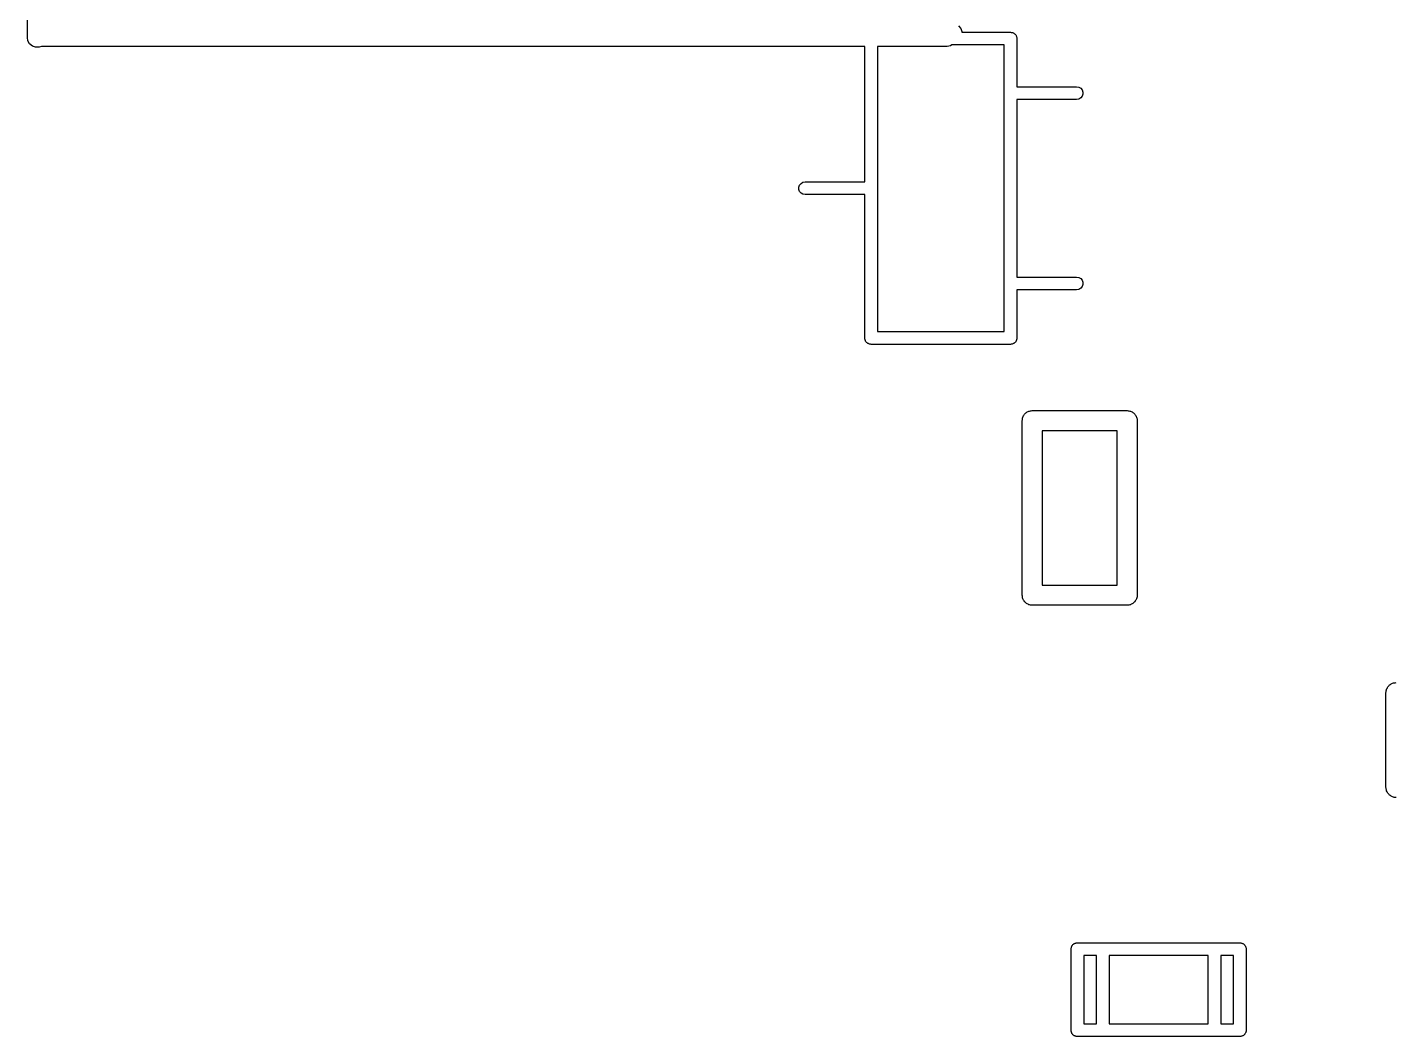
# Model space of a CAD drawing. Extents: x 10 to 287, y -200 to -10.
# Drawn here: x 111.88 to 125.58, y -108.08 to -97.98 of the extents above; entities that cross this region are included whole.
import ezdxf

# ---------------------------------------------------------------- set-up
doc = ezdxf.new("R2010")
doc.units = 0
doc.header["$MEASUREMENT"] = 0
doc.layers.add('BLACK', color=7, linetype='CONTINUOUS')

msp = doc.modelspace()

# ---------------------------------------------------------------- linework, layer by layer
at = {"layer": 'Black'}
for p, q in [((111.884, -98.0796), (111.884, -83.9991)), ((111.89, -98.1138), (111.884, -98.0796)), ((121.207, -97.9623), (121.229, -97.9889)), ((121.229, -97.9889), (121.241, -98.0216)), ((121.241, -98.0216), (121.241, -98.0279)), ((121.241, -98.0279), (121.728, -98.0279)), ((121.728, -98.0279), (121.734, -98.0289)), ((121.734, -98.0289), (121.74, -98.0289)), ((121.74, -98.0289), (121.745, -98.0308)), ((121.745, -98.0308), (121.75, -98.0317)), ((121.75, -98.0317), (121.755, -98.0345)), ((121.755, -98.0345), (121.76, -98.0364)), ((121.76, -98.0364), (121.765, -98.04)), ((121.765, -98.04), (121.769, -98.0428)), ((121.769, -98.0428), (121.773, -98.047)), ((121.773, -98.047), (121.777, -98.0506)), ((121.777, -98.0506), (121.78, -98.0554)), ((121.78, -98.0554), (121.783, -98.0596)), ((121.783, -98.0596), (121.785, -98.0649)), ((121.785, -98.0649), (121.788, -98.0697)), ((121.788, -98.0697), (121.789, -98.0752)), ((121.789, -98.0752), (121.791, -98.0804)), ((121.791, -98.0804), (121.791, -98.0859)), ((121.791, -98.0859), (121.792, -98.0914)), ((111.907, -98.1438), (111.89, -98.1138)), ((111.934, -98.1662), (111.907, -98.1438)), ((111.966, -98.178), (111.934, -98.1662)), ((112.001, -98.178), (111.966, -98.178)), ((112.025, -98.1694), (112.001, -98.178)), ((120.268, -98.1694), (112.025, -98.1694)), ((120.268, -99.5265), (120.268, -98.1694)), ((121.092, -98.1694), (120.395, -98.1694)), ((120.395, -98.1694), (120.395, -101.025)), ((121.126, -98.1634), (121.092, -98.1694)), ((121.141, -98.1549), (121.126, -98.1634)), ((121.665, -98.1549), (121.141, -98.1549)), ((121.665, -101.025), (121.665, -98.1549)), ((121.792, -98.0914), (121.792, -98.574)), ((121.792, -98.574), (122.389, -98.574)), ((122.389, -98.574), (122.411, -98.5778)), ((122.411, -98.5778), (122.43, -98.5889)), ((122.43, -98.5889), (122.444, -98.6058)), ((122.444, -98.6058), (122.451, -98.6265)), ((122.451, -98.6265), (122.451, -98.6485)), ((122.389, -98.701), (121.792, -98.701)), ((121.792, -98.701), (121.792, -100.479)), ((122.411, -98.6972), (122.389, -98.701)), ((122.43, -98.6861), (122.411, -98.6972)), ((122.444, -98.6692), (122.43, -98.6861)), ((122.451, -98.6485), (122.444, -98.6692)), ((119.609, -99.579), (119.616, -99.5583)), ((119.609, -99.601), (119.609, -99.579)), ((119.616, -99.5583), (119.63, -99.5414)), ((119.63, -99.5414), (119.649, -99.5303)), ((119.649, -99.5303), (119.671, -99.5265)), ((119.671, -99.5265), (120.268, -99.5265)), ((119.616, -99.6217), (119.609, -99.601)), ((119.63, -99.6386), (119.616, -99.6217)), ((119.649, -99.6497), (119.63, -99.6386)), ((119.671, -99.6535), (119.649, -99.6497)), ((120.268, -99.6535), (119.671, -99.6535)), ((120.268, -101.089), (120.268, -99.6535)), ((121.792, -100.479), (122.389, -100.479)), ((122.389, -100.479), (122.411, -100.483)), ((122.411, -100.483), (122.43, -100.494)), ((122.43, -100.494), (122.444, -100.511)), ((122.444, -100.511), (122.451, -100.531)), ((122.451, -100.554), (122.444, -100.574)), ((122.451, -100.531), (122.451, -100.554)), ((122.389, -100.606), (121.792, -100.606)), ((121.792, -100.606), (121.792, -101.089)), ((122.411, -100.602), (122.389, -100.606)), ((122.43, -100.591), (122.411, -100.602)), ((122.444, -100.574), (122.43, -100.591)), ((120.269, -101.094), (120.268, -101.089)), ((120.269, -101.1), (120.269, -101.094)), ((120.271, -101.105), (120.269, -101.1)), ((120.395, -101.025), (121.665, -101.025)), ((121.791, -101.1), (121.789, -101.105)), ((121.792, -101.089), (121.791, -101.094)), ((121.791, -101.094), (121.791, -101.1)), ((120.272, -101.11), (120.271, -101.105)), ((120.275, -101.115), (120.272, -101.11)), ((120.277, -101.12), (120.275, -101.115)), ((120.28, -101.125), (120.277, -101.12)), ((120.283, -101.129), (120.28, -101.125)), ((120.287, -101.133), (120.283, -101.129)), ((120.291, -101.137), (120.287, -101.133)), ((120.295, -101.14), (120.291, -101.137)), ((120.3, -101.144), (120.295, -101.14)), ((120.305, -101.145), (120.3, -101.144)), ((120.31, -101.148), (120.305, -101.145)), ((120.315, -101.149), (120.31, -101.148)), ((120.32, -101.151), (120.315, -101.149)), ((120.326, -101.151), (120.32, -101.151)), ((120.331, -101.152), (120.326, -101.151)), ((121.728, -101.152), (120.331, -101.152)), ((121.734, -101.151), (121.728, -101.152)), ((121.74, -101.151), (121.734, -101.151)), ((121.745, -101.149), (121.74, -101.151)), ((121.75, -101.148), (121.745, -101.149)), ((121.755, -101.145), (121.75, -101.148)), ((121.76, -101.144), (121.755, -101.145)), ((121.765, -101.14), (121.76, -101.144)), ((121.769, -101.137), (121.765, -101.14)), ((121.773, -101.133), (121.769, -101.137)), ((121.777, -101.129), (121.773, -101.133)), ((121.78, -101.125), (121.777, -101.129)), ((121.783, -101.12), (121.78, -101.125)), ((121.785, -101.115), (121.783, -101.12)), ((121.788, -101.11), (121.785, -101.115)), ((121.789, -101.105), (121.788, -101.11)), ((121.845, -101.916), (121.846, -101.908)), ((121.845, -103.664), (121.845, -101.916)), ((121.846, -101.899), (121.849, -101.891)), ((121.846, -101.908), (121.846, -101.899)), ((121.849, -101.891), (121.851, -101.882)), ((121.851, -101.882), (121.855, -101.874)), ((121.855, -101.874), (121.858, -101.866)), ((121.858, -101.866), (121.864, -101.859)), ((121.864, -101.859), (121.868, -101.852)), ((121.868, -101.852), (121.875, -101.846)), ((121.875, -101.846), (121.881, -101.839)), ((121.881, -101.839), (121.888, -101.835)), ((121.888, -101.835), (121.895, -101.829)), ((121.895, -101.829), (121.903, -101.826)), ((121.903, -101.826), (121.911, -101.822)), ((121.911, -101.822), (121.919, -101.82)), ((121.919, -101.82), (121.928, -101.817)), ((121.928, -101.817), (121.936, -101.817)), ((121.936, -101.817), (121.945, -101.816)), ((121.945, -101.816), (122.895, -101.816)), ((122.895, -101.816), (122.904, -101.817)), ((122.904, -101.817), (122.912, -101.817)), ((122.912, -101.817), (122.921, -101.82)), ((122.921, -101.82), (122.929, -101.822)), ((122.929, -101.822), (122.937, -101.826)), ((122.937, -101.826), (122.945, -101.829)), ((122.945, -101.829), (122.952, -101.835)), ((122.952, -101.835), (122.959, -101.839)), ((122.959, -101.839), (122.965, -101.846)), ((122.965, -101.846), (122.972, -101.852)), ((122.972, -101.852), (122.976, -101.859)), ((122.976, -101.859), (122.982, -101.866)), ((122.982, -101.866), (122.985, -101.874)), ((122.985, -101.874), (122.989, -101.882)), ((122.989, -101.882), (122.991, -101.891)), ((122.991, -101.891), (122.994, -101.899)), ((122.994, -101.899), (122.994, -101.908)), ((122.994, -101.908), (122.995, -101.916)), ((122.995, -101.916), (122.995, -103.664)), ((122.045, -102.017), (122.045, -103.563)), ((122.795, -102.017), (122.045, -102.017)), ((122.795, -103.563), (122.795, -102.017)), ((122.045, -103.563), (122.795, -103.563)), ((121.846, -103.672), (121.845, -103.664)), ((121.846, -103.681), (121.846, -103.672)), ((121.849, -103.689), (121.846, -103.681)), ((121.851, -103.698), (121.849, -103.689)), ((121.855, -103.706), (121.851, -103.698)), ((122.989, -103.698), (122.985, -103.706)), ((122.991, -103.689), (122.989, -103.698)), ((122.994, -103.681), (122.991, -103.689)), ((122.995, -103.664), (122.994, -103.672)), ((122.994, -103.672), (122.994, -103.681)), ((121.858, -103.714), (121.855, -103.706)), ((121.864, -103.721), (121.858, -103.714)), ((121.868, -103.728), (121.864, -103.721)), ((121.875, -103.734), (121.868, -103.728)), ((121.881, -103.741), (121.875, -103.734)), ((121.888, -103.745), (121.881, -103.741)), ((121.895, -103.751), (121.888, -103.745)), ((121.903, -103.754), (121.895, -103.751)), ((121.911, -103.758), (121.903, -103.754)), ((121.919, -103.76), (121.911, -103.758)), ((121.928, -103.763), (121.919, -103.76)), ((121.936, -103.763), (121.928, -103.763)), ((121.945, -103.764), (121.936, -103.763)), ((122.895, -103.764), (121.945, -103.764)), ((122.904, -103.763), (122.895, -103.764)), ((122.912, -103.763), (122.904, -103.763)), ((122.921, -103.76), (122.912, -103.763)), ((122.929, -103.758), (122.921, -103.76)), ((122.937, -103.754), (122.929, -103.758)), ((122.945, -103.751), (122.937, -103.754)), ((122.952, -103.745), (122.945, -103.751)), ((122.959, -103.741), (122.952, -103.745)), ((122.965, -103.734), (122.959, -103.741)), ((122.972, -103.728), (122.965, -103.734)), ((122.976, -103.721), (122.972, -103.728)), ((122.982, -103.714), (122.976, -103.721)), ((122.985, -103.706), (122.982, -103.714)), ((125.487, -104.638), (125.489, -104.629)), ((125.487, -105.588), (125.487, -104.638)), ((125.489, -104.62), (125.492, -104.612)), ((125.489, -104.629), (125.489, -104.62)), ((125.492, -104.612), (125.493, -104.604)), ((125.493, -104.604), (125.498, -104.596)), ((125.498, -104.596), (125.501, -104.588)), ((125.501, -104.588), (125.507, -104.581)), ((125.507, -104.581), (125.511, -104.573)), ((125.511, -104.573), (125.518, -104.568)), ((125.518, -104.568), (125.523, -104.561)), ((125.523, -104.561), (125.531, -104.557)), ((125.531, -104.557), (125.538, -104.551)), ((125.538, -104.551), (125.546, -104.548)), ((125.546, -104.548), (125.553, -104.544)), ((125.553, -104.544), (125.562, -104.542)), ((125.562, -104.542), (125.57, -104.539)), ((125.57, -104.539), (125.579, -104.539)), ((125.579, -104.539), (125.588, -104.538)), ((125.489, -105.596), (125.487, -105.588)), ((125.489, -105.605), (125.489, -105.596)), ((125.492, -105.613), (125.489, -105.605)), ((125.493, -105.622), (125.492, -105.613)), ((125.498, -105.63), (125.493, -105.622)), ((125.501, -105.638), (125.498, -105.63)), ((125.507, -105.645), (125.501, -105.638)), ((125.511, -105.652), (125.507, -105.645)), ((125.518, -105.658), (125.511, -105.652)), ((125.523, -105.665), (125.518, -105.658)), ((125.531, -105.669), (125.523, -105.665)), ((125.538, -105.675), (125.531, -105.669)), ((125.546, -105.678), (125.538, -105.675)), ((125.553, -105.682), (125.546, -105.678)), ((125.562, -105.684), (125.553, -105.682)), ((125.57, -105.687), (125.562, -105.684)), ((125.579, -105.687), (125.57, -105.687)), ((125.588, -105.688), (125.579, -105.687)), ((122.334, -107.206), (122.335, -107.2)), ((122.334, -108.019), (122.334, -107.206)), ((122.335, -107.195), (122.337, -107.19)), ((122.335, -107.2), (122.335, -107.195)), ((122.337, -107.19), (122.338, -107.184)), ((122.338, -107.184), (122.341, -107.179)), ((122.341, -107.179), (122.343, -107.174)), ((122.343, -107.174), (122.346, -107.17)), ((122.346, -107.17), (122.349, -107.165)), ((122.349, -107.165), (122.353, -107.161)), ((122.353, -107.161), (122.357, -107.157)), ((122.357, -107.157), (122.362, -107.154)), ((122.362, -107.154), (122.366, -107.151)), ((122.366, -107.151), (122.371, -107.149)), ((122.371, -107.149), (122.376, -107.146)), ((122.376, -107.146), (122.381, -107.145)), ((122.381, -107.145), (122.386, -107.143)), ((122.386, -107.143), (122.392, -107.143)), ((122.392, -107.143), (122.398, -107.142)), ((122.398, -107.142), (124.023, -107.142)), ((124.023, -107.142), (124.029, -107.143)), ((124.029, -107.143), (124.034, -107.143)), ((124.034, -107.143), (124.039, -107.145)), ((124.039, -107.145), (124.045, -107.146)), ((124.045, -107.146), (124.05, -107.149)), ((124.05, -107.149), (124.055, -107.151)), ((124.055, -107.151), (124.059, -107.154)), ((124.059, -107.154), (124.064, -107.157)), ((124.064, -107.157), (124.068, -107.161)), ((124.068, -107.161), (124.072, -107.165)), ((124.072, -107.165), (124.075, -107.17)), ((124.075, -107.17), (124.078, -107.174)), ((124.078, -107.174), (124.08, -107.179)), ((124.08, -107.179), (124.083, -107.184)), ((124.083, -107.184), (124.084, -107.19)), ((124.084, -107.19), (124.086, -107.195)), ((124.086, -107.195), (124.086, -107.2)), ((124.086, -107.2), (124.087, -107.206)), ((124.087, -107.206), (124.087, -108.019)), ((122.461, -107.269), (122.461, -107.955)), ((122.588, -107.269), (122.461, -107.269)), ((122.588, -107.955), (122.588, -107.269)), ((122.715, -107.269), (122.715, -107.955)), ((123.706, -107.269), (122.715, -107.269)), ((123.706, -107.955), (123.706, -107.269)), ((123.833, -107.269), (123.833, -107.955)), ((123.96, -107.269), (123.833, -107.269)), ((123.96, -107.955), (123.96, -107.269)), ((122.335, -108.024), (122.334, -108.019)), ((122.335, -108.03), (122.335, -108.024)), ((122.337, -108.035), (122.335, -108.03)), ((122.338, -108.04), (122.337, -108.035)), ((122.341, -108.045), (122.338, -108.04)), ((122.343, -108.05), (122.341, -108.045)), ((122.346, -108.055), (122.343, -108.05)), ((122.349, -108.059), (122.346, -108.055)), ((122.353, -108.063), (122.349, -108.059)), ((122.357, -108.067), (122.353, -108.063)), ((122.362, -108.07), (122.357, -108.067)), ((122.366, -108.074), (122.362, -108.07)), ((122.371, -108.075), (122.366, -108.074)), ((122.376, -108.078), (122.371, -108.075)), ((122.381, -108.079), (122.376, -108.078)), ((122.386, -108.081), (122.381, -108.079)), ((122.392, -108.081), (122.386, -108.081)), ((122.398, -108.082), (122.392, -108.081)), ((124.023, -108.082), (122.398, -108.082)), ((122.461, -107.955), (122.588, -107.955)), ((122.715, -107.955), (123.706, -107.955)), ((123.833, -107.955), (123.96, -107.955)), ((124.029, -108.081), (124.023, -108.082)), ((124.034, -108.081), (124.029, -108.081)), ((124.039, -108.079), (124.034, -108.081)), ((124.045, -108.078), (124.039, -108.079)), ((124.05, -108.075), (124.045, -108.078)), ((124.055, -108.074), (124.05, -108.075)), ((124.059, -108.07), (124.055, -108.074)), ((124.064, -108.067), (124.059, -108.07)), ((124.068, -108.063), (124.064, -108.067)), ((124.072, -108.059), (124.068, -108.063)), ((124.075, -108.055), (124.072, -108.059)), ((124.078, -108.05), (124.075, -108.055)), ((124.08, -108.045), (124.078, -108.05)), ((124.083, -108.04), (124.08, -108.045)), ((124.084, -108.035), (124.083, -108.04)), ((124.086, -108.03), (124.084, -108.035)), ((124.087, -108.019), (124.086, -108.024)), ((124.086, -108.024), (124.086, -108.03))]:
    msp.add_line(p, q, dxfattribs=at)

doc.saveas('drawing.dxf')
